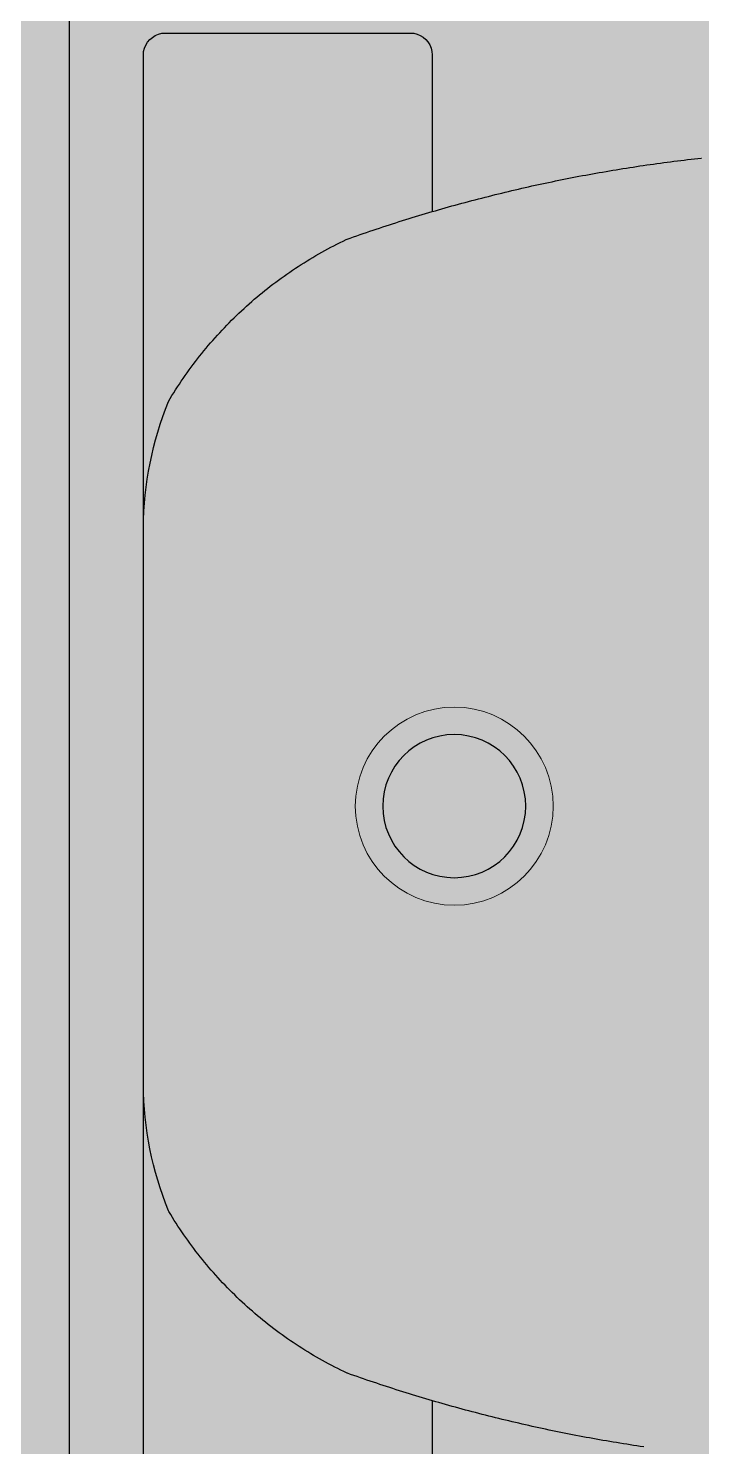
# Model space of a CAD drawing. Header units: metres. Extents: x -331 to 2982, y 362 to 2539.
# Drawn here: x 857.394 to 857.639, y 500.048 to 500.563 of the extents above; entities that cross this region are included whole.
import ezdxf

# ---------------------------------------------------------------- set-up
doc = ezdxf.new("R2010")
doc.units = ezdxf.units.M
doc.layers.get('0').update_dxf_attribs({"color": 251})
doc.layers.add('_salas', color=251, linetype='Continuous', plot=False)
for name, color, linetype in [('ALV', 251, 'Continuous'), ('SA-PAREDE', 251, 'Continuous'), ('SA-PV', 251, 'Continuous')]:
    doc.layers.add(name, color=color, linetype=linetype)

# ---------------------------------------------------------------- blocks, each defined once
blk = doc.blocks.new('TQ.03+CT.25_P')
at = {"lineweight": 30}
for p, q in [((300, 0), (-300, 0)), ((-147.07, -36), (-148.14, -36.65)), ((147.36, -36.18), (147.06, -36)), ((-154.44, -40.69), (-155.48, -41.4)), ((-153.42, -40), (-154.44, -40.69)), ((-152.36, -39.32), (-153.42, -40)), ((-151.32, -38.63), (-152.36, -39.32)), ((-150.26, -37.96), (-151.32, -38.63)), ((-149.2, -37.31), (-150.26, -37.96)), ((-148.14, -36.65), (-149.2, -37.31)), ((148.44, -36.83), (147.36, -36.18)), ((149.49, -37.48), (148.44, -36.83)), ((150.55, -38.15), (149.49, -37.48)), ((151.61, -38.82), (150.55, -38.15)), ((152.65, -39.49), (151.61, -38.82)), ((153.69, -40.2), (152.65, -39.49)), ((154.73, -40.89), (153.69, -40.2)), ((155.76, -41.59), (154.73, -40.89)), ((-161.55, -45.81), (-162.54, -46.58)), ((-160.54, -45.05), (-161.55, -45.81)), ((-159.55, -44.31), (-160.54, -45.05)), ((-158.53, -43.57), (-159.55, -44.31)), ((-157.53, -42.84), (-158.53, -43.57)), ((-156.5, -42.12), (-157.53, -42.84)), ((-155.48, -41.4), (-156.5, -42.12)), ((156.78, -42.32), (155.76, -41.59)), ((157.8, -43.04), (156.78, -42.32)), ((158.83, -43.76), (157.8, -43.04)), ((159.83, -44.52), (158.83, -43.76)), ((160.82, -45.26), (159.83, -44.52)), ((161.82, -46.02), (160.82, -45.26)), ((162.81, -46.78), (161.82, -46.02)), ((-168.34, -51.33), (-169.27, -52.16)), ((-167.39, -50.52), (-168.34, -51.33)), ((-166.43, -49.72), (-167.39, -50.52)), ((-165.46, -48.91), (-166.43, -49.72)), ((-164.49, -48.14), (-165.46, -48.91)), ((-163.52, -47.34), (-164.49, -48.14)), ((-162.54, -46.58), (-163.52, -47.34)), ((163.78, -47.55), (162.81, -46.78)), ((164.77, -48.35), (163.78, -47.55)), ((165.72, -49.14), (164.77, -48.35)), ((166.69, -49.94), (165.72, -49.14)), ((167.64, -50.75), (166.69, -49.94)), ((168.6, -51.56), (167.64, -50.75)), ((-173.89, -56.37), (-174.79, -57.24)), ((-172.98, -55.51), (-173.89, -56.37)), ((-172.06, -54.66), (-172.98, -55.51)), ((-171.14, -53.82), (-172.06, -54.66)), ((-170.21, -52.99), (-171.14, -53.82)), ((-169.27, -52.16), (-170.21, -52.99)), ((169.53, -52.37), (168.6, -51.56)), ((170.47, -53.2), (169.53, -52.37)), ((171.4, -54.05), (170.47, -53.2)), ((172.32, -54.89), (171.4, -54.05)), ((173.24, -55.74), (172.32, -54.89)), ((174.14, -56.6), (173.24, -55.74)), ((175.04, -57.47), (174.14, -56.6)), ((-179.19, -61.68), (-180.03, -62.6)), ((-178.32, -60.78), (-179.19, -61.68)), ((-177.44, -59.88), (-178.32, -60.78)), ((-176.58, -59), (-177.44, -59.88)), ((-175.68, -58.12), (-176.58, -59)), ((-174.79, -57.24), (-175.68, -58.12)), ((175.93, -58.35), (175.04, -57.47)), ((176.82, -59.23), (175.93, -58.35)), ((177.68, -60.13), (176.82, -59.23)), ((178.56, -61.03), (177.68, -60.13)), ((179.43, -61.93), (178.56, -61.03)), ((-183.38, -66.3), (-184.21, -67.26)), ((-182.56, -65.37), (-183.38, -66.3)), ((-181.73, -64.43), (-182.56, -65.37)), ((-180.88, -63.52), (-181.73, -64.43)), ((-180.03, -62.6), (-180.88, -63.52)), ((180.27, -62.85), (179.43, -61.93)), ((181.12, -63.76), (180.27, -62.85)), ((181.97, -64.68), (181.12, -63.76)), ((182.8, -65.62), (181.97, -64.68)), ((183.61, -66.55), (182.8, -65.62)), ((184.44, -67.5), (183.61, -66.55)), ((-188.18, -72.07), (-188.94, -73.06)), ((-187.41, -71.1), (-188.18, -72.07)), ((-186.61, -70.13), (-187.41, -71.1)), ((-185.82, -69.16), (-186.61, -70.13)), ((-185.02, -68.21), (-185.82, -69.16)), ((-184.21, -67.26), (-185.02, -68.21)), ((185.25, -68.46), (184.44, -67.5)), ((186.04, -69.43), (185.25, -68.46)), ((186.84, -70.4), (186.04, -69.43)), ((187.61, -71.37), (186.84, -70.4)), ((188.39, -72.34), (187.61, -71.37)), ((-191.94, -77.06), (-192.66, -78.09)), ((-191.2, -76.06), (-191.94, -77.06)), ((-190.46, -75.05), (-191.2, -76.06)), ((-189.7, -74.05), (-190.46, -75.05)), ((-188.94, -73.06), (-189.7, -74.05)), ((189.16, -73.32), (188.39, -72.34)), ((189.92, -74.33), (189.16, -73.32)), ((190.66, -75.32), (189.92, -74.33)), ((191.4, -76.32), (190.66, -75.32)), ((192.14, -77.35), (191.4, -76.32)), ((-195.5, -82.21), (-196.17, -83.25)), ((-194.8, -81.17), (-195.5, -82.21)), ((-194.09, -80.13), (-194.8, -81.17)), ((-193.39, -79.11), (-194.09, -80.13)), ((-192.66, -78.09), (-193.39, -79.11)), ((192.87, -78.35), (192.14, -77.35)), ((193.59, -79.37), (192.87, -78.35)), ((194.3, -80.42), (193.59, -79.37)), ((195, -81.44), (194.3, -80.42)), ((195.69, -82.48), (195, -81.44)), ((-198.84, -87.49), (-199.47, -88.56)), ((-198.18, -86.43), (-198.84, -87.49)), ((-197.53, -85.35), (-198.18, -86.43)), ((-196.86, -84.3), (-197.53, -85.35)), ((-196.17, -83.25), (-196.86, -84.3)), ((196.36, -83.54), (195.69, -82.48)), ((197.05, -84.6), (196.36, -83.54)), ((197.7, -85.65), (197.05, -84.6)), ((198.37, -86.71), (197.7, -85.65)), ((199.01, -87.79), (198.37, -86.71)), ((-201.34, -91.81), (-201.94, -92.9)), ((-200.72, -90.73), (-201.34, -91.81)), ((-200.11, -89.64), (-200.72, -90.73)), ((-199.47, -88.56), (-200.11, -89.64)), ((199.64, -88.85), (199.01, -87.79)), ((200.28, -89.94), (199.64, -88.85)), ((200.89, -91.02), (200.28, -89.94)), ((201.51, -92.11), (200.89, -91.02)), ((202.11, -93.2), (201.51, -92.11)), ((-204.27, -97.33), (-204.83, -98.46)), ((-203.7, -96.22), (-204.27, -97.33)), ((-203.12, -95.11), (-203.7, -96.22)), ((-202.54, -94.01), (-203.12, -95.11)), ((-201.94, -92.9), (-202.54, -94.01)), ((202.71, -94.3), (202.11, -93.2)), ((203.29, -95.41), (202.71, -94.3)), ((203.86, -96.52), (203.29, -95.41)), ((204.42, -97.63), (203.86, -96.52)), ((204.99, -98.76), (204.42, -97.63)), ((-206.47, -102.18), (-206.9, -103.36)), ((-206.07, -101), (-206.47, -102.18)), ((-205.91, -100.7), (-206.07, -101)), ((-205.38, -99.57), (-205.91, -100.7)), ((-204.83, -98.46), (-205.38, -99.57)), ((205.53, -99.87), (204.99, -98.76)), ((206.06, -101), (205.53, -99.87)), ((206.11, -101.12), (206.06, -101)), ((206.52, -102.3), (206.11, -101.12)), ((206.94, -103.49), (206.52, -102.3)), ((-208.52, -108.09), (-208.93, -109.27)), ((-208.13, -106.91), (-208.52, -108.09)), ((-207.71, -105.73), (-208.13, -106.91)), ((-207.3, -104.54), (-207.71, -105.73)), ((-206.9, -103.36), (-207.3, -104.54)), ((207.35, -104.67), (206.94, -103.49)), ((207.77, -105.85), (207.35, -104.67)), ((208.18, -107.03), (207.77, -105.85)), ((208.58, -108.21), (208.18, -107.03)), ((208.97, -109.4), (208.58, -108.21)), ((-210.12, -112.84), (-210.51, -114.02)), ((-209.72, -111.64), (-210.12, -112.84)), ((-209.33, -110.45), (-209.72, -111.64)), ((-208.93, -109.27), (-209.33, -110.45)), ((209.38, -110.58), (208.97, -109.4)), ((209.77, -111.78), (209.38, -110.58)), ((210.17, -112.96), (209.77, -111.78)), ((210.56, -114.14), (210.17, -112.96)), ((-211.68, -117.58), (-212.05, -118.78)), ((-211.29, -116.4), (-211.68, -117.58)), ((-210.9, -115.2), (-211.29, -116.4)), ((-210.51, -114.02), (-210.9, -115.2)), ((210.95, -115.32), (210.56, -114.14)), ((211.34, -116.52), (210.95, -115.32)), ((211.72, -117.7), (211.34, -116.52)), ((212.09, -118.9), (211.72, -117.7)), ((-213.55, -123.54), (-213.92, -124.74)), ((-213.18, -122.34), (-213.55, -123.54)), ((-212.81, -121.16), (-213.18, -122.34)), ((-212.44, -119.96), (-212.81, -121.16)), ((-212.05, -118.78), (-212.44, -119.96)), ((212.48, -120.08), (212.09, -118.9)), ((212.85, -121.28), (212.48, -120.08)), ((213.22, -122.48), (212.85, -121.28)), ((213.59, -123.67), (213.22, -122.48)), ((213.96, -124.86), (213.59, -123.67)), ((-215.01, -128.32), (-215.36, -129.52)), ((-214.64, -127.12), (-215.01, -128.32)), ((-214.29, -125.94), (-214.64, -127.12)), ((-213.92, -124.74), (-214.29, -125.94)), ((214.33, -126.06), (213.96, -124.86)), ((214.69, -127.26), (214.33, -126.06)), ((215.04, -128.45), (214.69, -127.26)), ((215.41, -129.64), (215.04, -128.45)), ((-216.42, -133.12), (-216.76, -134.32)), ((-216.07, -131.92), (-216.42, -133.12)), ((-215.72, -130.72), (-216.07, -131.92)), ((-215.36, -129.52), (-215.72, -130.72)), ((215.76, -130.84), (215.41, -129.64)), ((216.12, -132.04), (215.76, -130.84)), ((216.47, -133.24), (216.12, -132.04)), ((216.8, -134.44), (216.47, -133.24)), ((-218.13, -139.13), (-218.45, -140.33)), ((-217.8, -137.94), (-218.13, -139.13)), ((-217.44, -136.74), (-217.8, -137.94)), ((-217.11, -135.52), (-217.44, -136.74)), ((-216.76, -134.32), (-217.11, -135.52)), ((217.16, -135.66), (216.8, -134.44)), ((217.49, -136.86), (217.16, -135.66)), ((217.83, -138.06), (217.49, -136.86)), ((218.16, -139.26), (217.83, -138.06)), ((-219.44, -143.97), (-219.77, -145.17)), ((-219.12, -142.75), (-219.44, -143.97)), ((-218.79, -141.55), (-219.12, -142.75)), ((-218.45, -140.33), (-218.79, -141.55)), ((218.5, -140.48), (218.16, -139.26)), ((218.83, -141.67), (218.5, -140.48)), ((219.15, -142.87), (218.83, -141.67)), ((219.48, -144.09), (219.15, -142.87)), ((219.8, -145.29), (219.48, -144.09)), ((-220.73, -148.8), (-221.03, -150)), ((-220.41, -147.58), (-220.73, -148.8)), ((-220.09, -146.37), (-220.41, -147.58)), ((-219.77, -145.17), (-220.09, -146.37)), ((220.12, -146.51), (219.8, -145.29)), ((220.44, -147.71), (220.12, -146.51)), ((220.75, -148.92), (220.44, -147.71)), ((221.07, -150.12), (220.75, -148.92)), ((-221.96, -153.63), (-222.26, -154.85)), ((-221.64, -152.43), (-221.96, -153.63)), ((-221.34, -151.22), (-221.64, -152.43)), ((-221.03, -150), (-221.34, -151.22)), ((221.37, -151.34), (221.07, -150.12)), ((221.69, -152.56), (221.37, -151.34)), ((221.99, -153.77), (221.69, -152.56)), ((222.29, -154.97), (221.99, -153.77)), ((-223.42, -159.72), (-223.72, -160.92)), ((-223.14, -158.5), (-223.42, -159.72)), ((-222.84, -157.28), (-223.14, -158.5)), ((-222.56, -156.07), (-222.84, -157.28)), ((-222.26, -154.85), (-222.56, -156.07)), ((222.59, -156.19), (222.29, -154.97)), ((222.89, -157.41), (222.59, -156.19)), ((223.17, -158.63), (222.89, -157.41)), ((223.47, -159.84), (223.17, -158.63)), ((-224.57, -164.59), (-224.85, -165.8)), ((-224.29, -163.37), (-224.57, -164.59)), ((-224.01, -162.14), (-224.29, -163.37)), ((-223.72, -160.92), (-224.01, -162.14)), ((223.75, -161.06), (223.47, -159.84)), ((224.04, -162.28), (223.75, -161.06)), ((224.32, -163.49), (224.04, -162.28)), ((224.6, -164.71), (224.32, -163.49)), ((224.88, -165.93), (224.6, -164.71)), ((-225.66, -169.46), (-225.93, -170.67)), ((-225.4, -168.24), (-225.66, -169.46)), ((-225.12, -167.02), (-225.4, -168.24)), ((-224.85, -165.8), (-225.12, -167.02)), ((225.16, -167.14), (224.88, -165.93)), ((225.43, -168.36), (225.16, -167.14)), ((225.69, -169.58), (225.43, -168.36)), ((225.96, -170.81), (225.69, -169.58)), ((-226.72, -174.34), (-226.97, -175.58)), ((-226.46, -173.12), (-226.72, -174.34)), ((-226.19, -171.91), (-226.46, -173.12)), ((-225.93, -170.67), (-226.19, -171.91)), ((226.22, -172.03), (225.96, -170.81)), ((226.49, -173.25), (226.22, -172.03)), ((226.75, -174.48), (226.49, -173.25)), ((227, -175.7), (226.75, -174.48)), ((-227.73, -179.25), (-227.98, -180.46)), ((-227.48, -178.01), (-227.73, -179.25)), ((-227.22, -176.79), (-227.48, -178.01)), ((-226.97, -175.58), (-227.22, -176.79)), ((227.26, -176.92), (227, -175.7)), ((227.51, -178.15), (227.26, -176.92)), ((227.76, -179.37), (227.51, -178.15)), ((228, -180.6), (227.76, -179.37)), ((-228.93, -185.38), (-229.16, -186.6)), ((-228.68, -184.15), (-228.93, -185.38)), ((-228.45, -182.93), (-228.68, -184.15)), ((-228.2, -181.7), (-228.45, -182.93)), ((-227.98, -180.46), (-228.2, -181.7)), ((228.23, -181.82), (228, -180.6)), ((228.48, -183.06), (228.23, -181.82)), ((228.71, -184.27), (228.48, -183.06)), ((228.96, -185.51), (228.71, -184.27)), ((229.19, -186.74), (228.96, -185.51)), ((-229.83, -190.29), (-230.06, -191.52)), ((-229.62, -189.07), (-229.83, -190.29)), ((-229.39, -187.84), (-229.62, -189.07)), ((-229.16, -186.6), (-229.39, -187.84)), ((229.42, -187.96), (229.19, -186.74)), ((229.64, -189.19), (229.42, -187.96)), ((229.86, -190.43), (229.64, -189.19)), ((230.09, -191.66), (229.86, -190.43)), ((-230.69, -195.23), (-230.9, -196.44)), ((-230.48, -193.99), (-230.69, -195.23)), ((-230.27, -192.76), (-230.48, -193.99)), ((-230.06, -191.52), (-230.27, -192.76)), ((230.3, -192.88), (230.09, -191.66)), ((230.51, -194.11), (230.3, -192.88)), ((230.72, -195.35), (230.51, -194.11)), ((230.93, -196.58), (230.72, -195.35)), ((-231.52, -200.15), (-231.71, -201.38)), ((-231.33, -198.91), (-231.52, -200.15)), ((-231.11, -197.68), (-231.33, -198.91)), ((-230.9, -196.44), (-231.11, -197.68)), ((231.14, -197.82), (230.93, -196.58)), ((231.34, -199.05), (231.14, -197.82)), ((231.55, -200.29), (231.34, -199.05)), ((231.74, -201.52), (231.55, -200.29)), ((-232.3, -205.09), (-232.49, -206.32)), ((-232.1, -203.85), (-232.3, -205.09)), ((-231.91, -202.62), (-232.1, -203.85)), ((-231.71, -201.38), (-231.91, -202.62)), ((231.94, -202.76), (231.74, -201.52)), ((232.13, -203.99), (231.94, -202.76)), ((232.33, -205.23), (232.13, -203.99)), ((232.52, -206.46), (232.33, -205.23)), ((-233.21, -211.28), (-233.39, -212.51)), ((-233.04, -210.04), (-233.21, -211.28)), ((-232.86, -208.79), (-233.04, -210.04)), ((-232.67, -207.56), (-232.86, -208.79)), ((-232.49, -206.32), (-232.67, -207.56)), ((232.7, -207.7), (232.52, -206.46)), ((232.89, -208.93), (232.7, -207.7)), ((-233.9, -216.23), (-234.06, -217.47)), ((-233.73, -214.98), (-233.9, -216.23)), ((-233.57, -213.75), (-233.73, -214.98)), ((-233.39, -212.51), (-233.57, -213.75)), ((-234.54, -221.19), (-234.7, -222.42)), ((-234.38, -219.94), (-234.54, -221.19)), ((-234.22, -218.7), (-234.38, -219.94)), ((-234.06, -217.47), (-234.22, -218.7)), ((-235.14, -226.15), (-235.28, -227.4)), ((-234.98, -224.91), (-235.14, -226.15)), ((-234.84, -223.66), (-234.98, -224.91)), ((-234.7, -222.42), (-234.84, -223.66)), ((-235.54, -229.87), (-235.56, -230.01)), ((-235.42, -228.63), (-235.54, -229.87)), ((-235.28, -227.4), (-235.42, -228.63))]:
    blk.add_line(p, q, dxfattribs=at)
for points in [[(216.11, -132.01), (273, -132.01)], [(273, -26.9), (0, -26.9), (-273, -26.9), (-274.25, -27), (-275.45, -27.29), (-276.61, -27.76), (-277.67, -28.42), (-278.62, -29.21), (-279.43, -30.16), (-280.1, -31.22), (-280.58, -32.37), (-280.9, -33.57), (-281, -34.82), (-281, -34.91), (-281, -124), (-280.9, -125.25), (-280.62, -126.47), (-280.14, -127.62), (-279.49, -128.67), (-278.69, -129.63), (-277.74, -130.44), (-276.68, -131.11), (-275.54, -131.59), (-274.34, -131.9), (-273.1, -132.01), (-273, -132.01), (-216.09, -132.01)]]:
    blk.add_lwpolyline(points, dxfattribs=at)
at = {"lineweight": 15}
blk.add_circle((0, -140.01), 36, dxfattribs=at)
at = {"lineweight": 30}
blk.add_circle((0, -140), 26, dxfattribs=at)
for centre, radius, start, end in [((-100.1, -152.54), 125.64, 90.5432, 111.9493), ((100.19, -152.07), 125.18, 68.0104, 89.4887)]:
    blk.add_arc(centre, radius, start, end, dxfattribs=at)

msp = doc.modelspace()

# ---------------------------------------------------------------- hatches: boundary and pattern name
at = {"layer": '_salas', "transparency": 33554559}
h = msp.add_hatch(color=256, dxfattribs=at)
h.dxf.hatch_style = 1
h.paths.add_polyline_path([(866.834, 485.93143), (866.834, 543.23143), (854.159, 543.23143), (854.159, 542.85643), (854.159, 494.40643), (852.509, 494.40643), (852.509, 499.95643), (844.91238, 499.95643), (844.91238, 498.65643), (842.959, 498.65643), (842.959, 499.95643), (823.409, 499.95643), (823.409, 492.60643), (824.559, 492.60643), (824.559, 491.70643), (823.54634, 491.70643), (823.54634, 489.80643), (818.009, 489.80643), (818.009, 489.90643), (814.609, 489.90643), (814.609, 491.70643), (816.41592, 491.70643), (816.41592, 494.65643), (803.98281, 494.65643), (803.98281, 486.30643), (802.034, 486.30643), (802.034, 486.53143), (798.959, 486.53143), (798.959, 485.93143)])

# ---------------------------------------------------------------- linework, layer by layer
at = {"layer": 'ALV'}
msp.add_line((857.409, 498.7548), (857.409, 502.40643), dxfattribs=at)
at = {"layer": 'SA-PAREDE'}
msp.add_lwpolyline([(857.409, 498.7548), (857.409, 502.40643)], dxfattribs=at)

# ---------------------------------------------------------------- block references
at = {"layer": 'SA-PV', "xscale": -0.001, "yscale": 0.001, "zscale": 0.001, "rotation": 90}
msp.add_blockref('TQ.03+CT.25_P', (857.409, 500.28061), dxfattribs=at)

doc.saveas('drawing.dxf')
